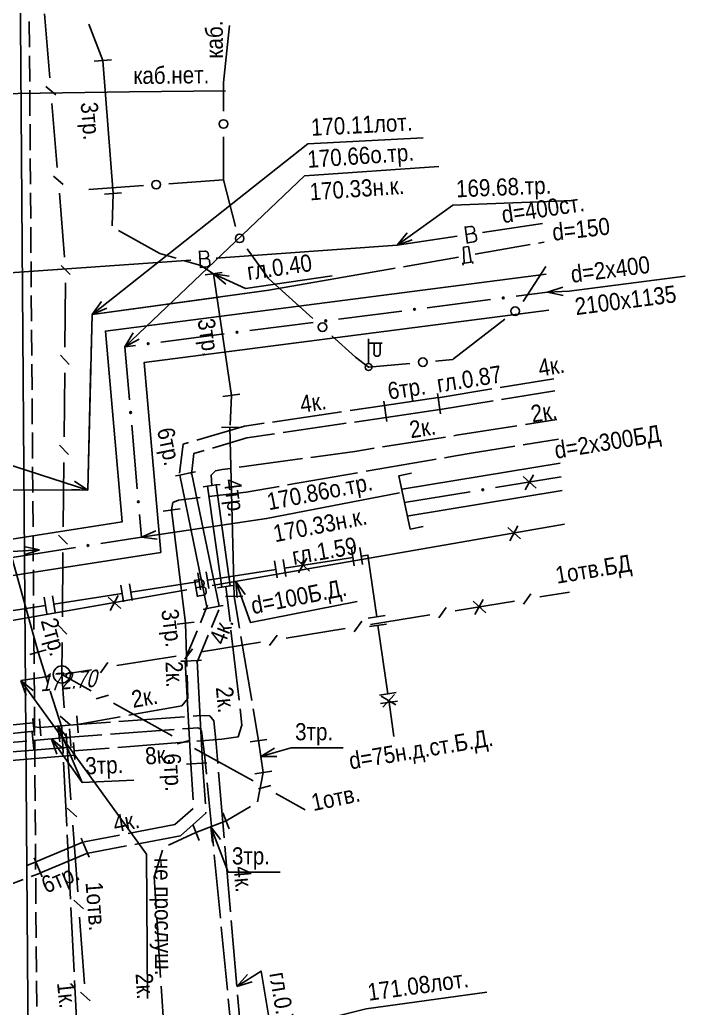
# Model space of a CAD drawing. Header units: metres. Extents: x -3947 to -3704, y 4976 to 6609.
# Drawn here: x -3867.3 to -3828.4, y 6164.3 to 6222 of the extents above; entities that cross this region are included whole.
import ezdxf
from ezdxf.enums import TextEntityAlignment as Align

# ---------------------------------------------------------------- set-up
doc = ezdxf.new("R2010")
doc.units = ezdxf.units.M
doc.header["$MEASUREMENT"] = 0
for name, color, linetype, lineweight in [('Водопровод', 7, 'Continuous', 25), ('Газопровод', 7, 'Continuous', 25), ('Дренаж', 7, 'Continuous', 25), ('Кабели', 7, 'Continuous', 25), ('Кабель связи', 7, 'Continuous', 25), ('Кабель электрический', 7, 'Continuous', 25), ('Канализация самотёчная', 7, 'Continuous', 25), ('Подземные коммуникации', 7, 'Continuous', 25), ('Теплосеть', 7, 'Continuous', 25)]:
    doc.layers.add(name, color=color, linetype=linetype, lineweight=lineweight)
doc.styles.add('Style-RUSSIAN_1251', font='RUSSIAN_1251.shx')
doc.styles.add('Style-RUSSIAN_1251 I 0.00000', font='RUSSIAN_1251.shx')
doc.styles.add('Style-RUSSIAN_1251 I 0.32289', font='RUSSIAN_1251.shx', dxfattribs={"oblique": 18.5})
doc.linetypes.add('DR', pattern='A,-11.75,[112,dgnlstyle-500_multi_und.shx,S=0.00823,R=0,X=0,Y=0],-12.25', length=24)

msp = doc.modelspace()

# ---------------------------------------------------------------- linework, layer by layer
at = {"layer": 'Водопровод', "linetype": 'Continuous'}
for p, q in [((-3840.269, 6209.565), (-3836.758, 6210.089)), ((-3845.263, 6208.82), (-3844.678, 6209.548)), ((-3841.29, 6209.916), (-3841.143, 6208.929)), ((-3841.222, 6209.457), (-3840.904, 6209.504)), ((-3845.263, 6208.82), (-3841.752, 6209.344)), ((-3845.263, 6208.82), (-3844.386, 6209.142)), ((-3841.148, 6208.961), (-3840.789, 6209.015)), ((-3856.817, 6208.494), (-3856.746, 6207.499)), ((-3855.826, 6208.066), (-3845.263, 6208.82)), ((-3867.884, 6207.205), (-3857.322, 6207.959)), ((-3856.784, 6208.031), (-3856.463, 6208.054)), ((-3856.748, 6207.531), (-3856.387, 6207.557)), ((-3856.072, 6188.958), (-3835.479, 6192.546)), ((-3838.795, 6192.348), (-3838.043, 6191.688)), ((-3838.204, 6192.453), (-3838.683, 6191.575)), ((-3857.101, 6189.284), (-3856.93, 6188.301)), ((-3878.143, 6185.113), (-3857.55, 6188.701)), ((-3857.022, 6188.827), (-3856.705, 6188.882)), ((-3854.681, 6189.201), (-3854.614, 6188.269)), ((-3854.681, 6189.201), (-3854.143, 6188.437)), ((-3862.148, 6188.279), (-3861.395, 6187.62)), ((-3861.557, 6188.384), (-3862.035, 6187.506)), ((-3856.936, 6188.333), (-3856.579, 6188.395))]:
    msp.add_line(p, q, dxfattribs=at)
at = {"layer": 'Водопровод', "linetype": 'Continuous', "flags": 128}
for points in [[(-3845.263, 6208.82), (-3842.007, 6211.158), (-3834.989, 6211.437)], [(-3841.285, 6209.879), (-3840.969, 6209.926), (-3840.939, 6209.925), (-3840.886, 6209.914), (-3840.836, 6209.893), (-3840.815, 6209.881), (-3840.796, 6209.865), (-3840.778, 6209.844), (-3840.76, 6209.816), (-3840.754, 6209.802), (-3840.737, 6209.687), (-3840.74, 6209.664), (-3840.748, 6209.633), (-3840.76, 6209.61), (-3840.773, 6209.588), (-3840.798, 6209.563), (-3840.83, 6209.539), (-3840.86, 6209.522), (-3840.904, 6209.504), (-3840.865, 6209.506), (-3840.831, 6209.507), (-3840.781, 6209.5), (-3840.749, 6209.487), (-3840.719, 6209.473), (-3840.684, 6209.446), (-3840.659, 6209.414), (-3840.645, 6209.384), (-3840.617, 6209.196), (-3840.618, 6209.177), (-3840.625, 6209.149), (-3840.641, 6209.116), (-3840.668, 6209.084), (-3840.693, 6209.062), (-3840.736, 6209.034), (-3840.762, 6209.021), (-3840.789, 6209.015)], [(-3856.814, 6208.457), (-3856.496, 6208.48), (-3856.466, 6208.476), (-3856.414, 6208.461), (-3856.366, 6208.437), (-3856.346, 6208.423), (-3856.328, 6208.406), (-3856.311, 6208.383), (-3856.296, 6208.354), (-3856.292, 6208.339), (-3856.283, 6208.224), (-3856.287, 6208.201), (-3856.298, 6208.17), (-3856.312, 6208.149), (-3856.327, 6208.127), (-3856.353, 6208.104), (-3856.387, 6208.083), (-3856.418, 6208.068), (-3856.463, 6208.054), (-3856.425, 6208.053), (-3856.391, 6208.051), (-3856.341, 6208.04), (-3856.31, 6208.025), (-3856.281, 6208.009), (-3856.249, 6207.979), (-3856.226, 6207.945), (-3856.214, 6207.914), (-3856.201, 6207.724), (-3856.203, 6207.705), (-3856.213, 6207.678), (-3856.231, 6207.647), (-3856.261, 6207.617), (-3856.287, 6207.596), (-3856.332, 6207.572), (-3856.359, 6207.561), (-3856.387, 6207.557)], [(-3857.095, 6189.248), (-3856.781, 6189.302), (-3856.751, 6189.302), (-3856.698, 6189.292), (-3856.647, 6189.273), (-3856.626, 6189.261), (-3856.606, 6189.246), (-3856.587, 6189.224), (-3856.569, 6189.197), (-3856.563, 6189.183), (-3856.543, 6189.069), (-3856.545, 6189.046), (-3856.553, 6189.014), (-3856.564, 6188.992), (-3856.577, 6188.968), (-3856.601, 6188.943), (-3856.633, 6188.919), (-3856.662, 6188.901), (-3856.705, 6188.882), (-3856.667, 6188.885), (-3856.633, 6188.887), (-3856.582, 6188.88), (-3856.55, 6188.869), (-3856.519, 6188.855), (-3856.484, 6188.829), (-3856.458, 6188.798), (-3856.443, 6188.768), (-3856.411, 6188.58), (-3856.411, 6188.561), (-3856.418, 6188.534), (-3856.433, 6188.501), (-3856.459, 6188.468), (-3856.484, 6188.444), (-3856.526, 6188.416), (-3856.552, 6188.402), (-3856.579, 6188.395)], [(-3854.681, 6189.201), (-3853.821, 6186.795), (-3847.59, 6188.031)]]:
    msp.add_lwpolyline(points, dxfattribs=at)
at = {"layer": 'Газопровод', "linetype": 'Continuous'}
for p, q in [((-3847.779, 6190.108), (-3847.934, 6191.096)), ((-3847.285, 6190.186), (-3847.44, 6191.174)), ((-3851.773, 6189.483), (-3851.927, 6190.471)), ((-3851.85, 6189.977), (-3847.856, 6190.602)), ((-3851.127, 6190.469), (-3850.386, 6189.796)), ((-3850.534, 6190.563), (-3851.028, 6189.694)), ((-3856.338, 6189.274), (-3852.344, 6189.9)), ((-3852.267, 6189.406), (-3852.421, 6190.394)), ((-3856.754, 6188.703), (-3856.909, 6189.691)), ((-3856.26, 6188.78), (-3856.415, 6189.768)), ((-3861.242, 6188), (-3861.397, 6188.988)), ((-3860.748, 6188.078), (-3860.903, 6189.066)), ((-3860.825, 6188.572), (-3856.832, 6189.197)), ((-3865.73, 6187.298), (-3865.884, 6188.286)), ((-3865.236, 6187.375), (-3865.39, 6188.363)), ((-3865.313, 6187.869), (-3861.319, 6188.494)), ((-3867.804, 6187.479), (-3865.807, 6187.792)), ((-3846.946, 6187.062), (-3845.956, 6187.204)), ((-3846.875, 6186.567), (-3845.885, 6186.709)), ((-3846.38, 6186.638), (-3845.804, 6182.637)), ((-3846.299, 6182.565), (-3845.309, 6182.708)), ((-3845.332, 6181.995), (-3846.196, 6182.499)), ((-3845.419, 6182.589), (-3846.101, 6181.856)), ((-3846.228, 6182.071), (-3845.238, 6182.213)), ((-3845.733, 6182.142), (-3845.445, 6180.141))]:
    msp.add_line(p, q, dxfattribs=at)
at = {"layer": 'Газопровод', "linetype": 'Continuous', "flags": 128}
msp.add_lwpolyline([(-3847.362, 6190.68), (-3846.97, 6190.741), (-3846.451, 6187.133)], dxfattribs=at)
at = {"layer": 'Дренаж', "linetype": 'Continuous'}
for p, q in [((-3837.003, 6208.947), (-3836.679, 6209.004)), ((-3841.385, 6208.706), (-3841.091, 6208.757)), ((-3841.385, 6208.706), (-3841.345, 6207.771)), ((-3841.091, 6208.757), (-3840.931, 6207.842)), ((-3840.697, 6208.302), (-3837.496, 6208.861)), ((-3844.884, 6207.572), (-3841.682, 6208.131)), ((-3841.47, 6207.749), (-3840.81, 6207.862)), ((-3841.41, 6207.651), (-3841.429, 6207.756)), ((-3840.833, 6207.75), (-3840.852, 6207.855)), ((-3852.765, 6206.197), (-3845.377, 6207.486)), ((-3855.154, 6205.869), (-3852.765, 6206.197)), ((-3863.08, 6204.78), (-3855.65, 6205.801)), ((-3863.08, 6204.78), (-3862.529, 6205.534)), ((-3863.08, 6204.78), (-3862.219, 6205.142)), ((-3863.135, 6202.528), (-3863.08, 6204.78)), ((-3863.33, 6194.53), (-3863.147, 6202.028)), ((-3863.33, 6194.53), (-3864.11, 6195.044)), ((-3871.137, 6194.547), (-3863.637, 6194.531)), ((-3863.33, 6194.53), (-3864.263, 6194.568))]:
    msp.add_line(p, q, dxfattribs=at)
at = {"layer": 'Дренаж', "linetype": 'Continuous', "flags": 128}
for points in [[(-3863.08, 6204.78), (-3850.472, 6214.746), (-3843.742, 6215.103)], [(-3863.33, 6194.53), (-3872.479, 6197.474), (-3879.942, 6197.177)]]:
    msp.add_lwpolyline(points, dxfattribs=at)
at = {"layer": 'Дренаж', "linetype": 'DR', "flags": 128}
for points in [[(-3863.08, 6204.78), (-3852.765, 6206.197)], [(-3863.33, 6194.53), (-3863.08, 6204.78)], [(-3871.137, 6194.547), (-3863.33, 6194.53)]]:
    msp.add_lwpolyline(points, dxfattribs=at)
at = {"layer": 'Кабели', "linetype": 'Continuous'}
for p, q in [((-3855.412, 6212.648), (-3855.405, 6215.153)), ((-3858.591, 6212.415), (-3855.412, 6212.648)), ((-3855.412, 6212.648), (-3854.708, 6209.923)), ((-3863.266, 6212.072), (-3860.087, 6212.305)), ((-3837.901, 6205.545), (-3836.576, 6207.584)), ((-3846.928, 6201.911), (-3846.928, 6203.352)), ((-3846.914, 6203.099), (-3846.126, 6203.099)), ((-3846.609, 6203.082), (-3846.609, 6202.527)), ((-3846.255, 6203.089), (-3846.255, 6202.534)), ((-3846.931, 6201.711), (-3844.509, 6201.928))]:
    msp.add_line(p, q, dxfattribs=at)
at = {"layer": 'Кабели', "linetype": 'Continuous', "flags": 128}
for points in [[(-3855.401, 6216.653), (-3855.397, 6218.321), (-3855.055, 6221.646)], [(-3854.023, 6208.617), (-3852.773, 6206.884), (-3850.181, 6204.545)], [(-3843.015, 6202.062), (-3842.014, 6202.152), (-3841.97, 6202.186), (-3838.963, 6204.513)], [(-3849.068, 6203.54), (-3847.685, 6202.292), (-3846.931, 6201.711)]]:
    msp.add_lwpolyline(points, dxfattribs=at)
at = {"layer": 'Кабели', "linetype": 'Continuous'}
for centre in [(-3855.403, 6215.903), (-3859.339, 6212.36), (-3854.462, 6209.225), (-3838.37, 6204.972), (-3849.624, 6204.042), (-3843.762, 6201.995)]:
    msp.add_circle(centre, 0.25, dxfattribs=at)
for centre, radius, start, end in [((-3846.435, 6202.52), 0.181, 180, 0), ((-3846.931, 6201.711), 0.2, 0, 359.99999), ((-3846.931, 6201.711), 0.02, 0, 359.99999)]:
    msp.add_arc(centre, radius, start, end, dxfattribs=at)
at = {"layer": 'Кабель связи', "linetype": 'Continuous'}
for p, q in [((-3865.554, 6218.588), (-3865.864, 6222.324)), ((-3865.206, 6217.599), (-3865.778, 6218.083)), ((-3865.12, 6213.358), (-3865.43, 6217.094)), ((-3864.772, 6212.368), (-3865.344, 6212.853)), ((-3864.686, 6208.127), (-3864.996, 6211.863)), ((-3864.363, 6207.112), (-3864.888, 6207.648)), ((-3864.669, 6202.882), (-3864.632, 6206.63)), ((-3864.414, 6201.864), (-3864.938, 6202.399)), ((-3864.72, 6197.634), (-3864.683, 6201.382)), ((-3864.464, 6196.616), (-3864.989, 6197.151)), ((-3864.77, 6192.385), (-3864.734, 6196.134)), ((-3864.515, 6191.368), (-3865.04, 6191.903)), ((-3864.821, 6187.137), (-3864.785, 6190.885)), ((-3840.227, 6188.135), (-3840.716, 6187.262)), ((-3837.88, 6187.866), (-3837.442, 6188.474)), ((-3836.921, 6188.29), (-3835.189, 6188.57)), ((-3842.824, 6187.064), (-3842.386, 6187.672)), ((-3841.865, 6187.488), (-3838.401, 6188.05)), ((-3840.819, 6188.037), (-3840.074, 6187.368)), ((-3846.809, 6186.687), (-3843.345, 6187.248)), ((-3864.566, 6186.12), (-3865.091, 6186.655)), ((-3851.753, 6185.886), (-3848.29, 6186.447)), ((-3847.768, 6186.263), (-3847.33, 6186.871)), ((-3852.713, 6185.462), (-3852.274, 6186.07)), ((-3864.854, 6183.763), (-3864.836, 6185.637)), ((-3857.657, 6184.661), (-3857.219, 6185.269)), ((-3856.697, 6185.085), (-3853.234, 6185.646)), ((-3861.642, 6184.284), (-3858.178, 6184.845)), ((-3862.601, 6183.86), (-3862.163, 6184.468)), ((-3867.253, 6183.413), (-3865.521, 6183.666)), ((-3864.854, 6183.763), (-3863.122, 6184.044)), ((-3864.712, 6181.826), (-3864.854, 6183.763)), ((-3864.854, 6183.763), (-3863.14, 6182.811)), ((-3867.253, 6183.413), (-3866.927, 6182.537)), ((-3867.253, 6183.413), (-3866.522, 6182.831)), ((-3862.845, 6182.344), (-3862.124, 6182.55)), ((-3861.829, 6182.083), (-3858.402, 6180.18)), ((-3864.373, 6180.833), (-3864.941, 6181.323)), ((-3864.318, 6176.456), (-3864.602, 6180.33)), ((-3858.107, 6179.713), (-3857.386, 6179.919)), ((-3857.091, 6179.451), (-3853.663, 6177.548)), ((-3853.368, 6177.081), (-3852.647, 6177.287)), ((-3852.352, 6176.82), (-3850.638, 6175.868)), ((-3863.98, 6175.463), (-3864.547, 6175.953)), ((-3863.925, 6171.086), (-3864.209, 6174.96)), ((-3863.586, 6170.093), (-3864.153, 6170.583)), ((-3863.531, 6165.716), (-3863.815, 6169.59)), ((-3863.192, 6164.723), (-3863.76, 6165.213))]:
    msp.add_line(p, q, dxfattribs=at)
at = {"layer": 'Кабель связи', "linetype": 'Continuous', "flags": 128}
msp.add_lwpolyline([(-3867.253, 6183.413), (-3859.906, 6173.284), (-3859.842, 6164.846)], dxfattribs=at)
at = {"layer": 'Кабель связи', "linetype": 'Continuous'}
msp.add_arc((-3864.854, 6183.763), 0.5, 0, 359.99999, dxfattribs=at)
at = {"layer": 'Кабель электрический', "linetype": 'Continuous'}
for p, q in [((-3863.275, 6221.726), (-3862.457, 6219.609)), ((-3862.956, 6219.57), (-3861.958, 6219.648)), ((-3862.354, 6211.805), (-3861.356, 6211.883)), ((-3861.855, 6211.844), (-3861.905, 6209.966)), ((-3856.482, 6207.09), (-3855.492, 6207.236)), ((-3855.987, 6207.163), (-3855.274, 6206.56)), ((-3855.987, 6207.163), (-3855.065, 6207.014)), ((-3839.235, 6200.517), (-3836.097, 6201.027)), ((-3842.866, 6199.925), (-3839.729, 6200.436)), ((-3839.153, 6199.821), (-3836.046, 6200.326)), ((-3855.438, 6199.988), (-3854.448, 6200.134)), ((-3854.943, 6200.061), (-3855.022, 6198.313)), ((-3846.001, 6199.466), (-3846.037, 6199.714)), ((-3842.861, 6199.926), (-3842.897, 6200.174)), ((-3842.759, 6199.234), (-3842.861, 6199.926)), ((-3842.754, 6199.235), (-3839.647, 6199.74)), ((-3852.536, 6198.505), (-3848.509, 6199.097)), ((-3848.014, 6199.17), (-3846.001, 6199.466)), ((-3845.899, 6198.774), (-3846.001, 6199.466)), ((-3842.723, 6198.986), (-3842.76, 6199.234)), ((-3847.744, 6198.502), (-3845.899, 6198.774)), ((-3845.863, 6198.526), (-3845.9, 6198.774)), ((-3835.924, 6198.652), (-3837.765, 6198.362)), ((-3855.527, 6198.181), (-3854.527, 6198.205)), ((-3851.927, 6197.887), (-3848.238, 6198.43)), ((-3842.435, 6197.626), (-3846.117, 6197.046)), ((-3835.84, 6197.503), (-3837.893, 6197.176)), ((-3850.796, 6196.369), (-3854.488, 6195.86)), ((-3842.98, 6196.337), (-3847.075, 6195.627)), ((-3857.032, 6195.601), (-3857.277, 6195.55)), ((-3857.963, 6195.409), (-3858.208, 6195.358)), ((-3857.277, 6195.551), (-3857.963, 6195.409)), ((-3847.567, 6195.541), (-3851.662, 6194.831)), ((-3856.339, 6194.762), (-3856.586, 6194.727)), ((-3855.843, 6194.832), (-3856.339, 6194.762)), ((-3855.596, 6194.866), (-3855.844, 6194.832)), ((-3857.946, 6193.433), (-3858.938, 6193.309)), ((-3855.51, 6188.863), (-3855.757, 6188.828)), ((-3855.014, 6188.933), (-3855.51, 6188.863)), ((-3855.025, 6186.852), (-3855.262, 6188.898)), ((-3854.767, 6188.967), (-3855.015, 6188.933)), ((-3855.284, 6188.314), (-3854.284, 6188.338)), ((-3854.784, 6188.326), (-3854.469, 6186.467)), ((-3856.758, 6186.783), (-3856.334, 6187.813)), ((-3856.353, 6187.609), (-3856.598, 6187.558)), ((-3855.667, 6187.751), (-3856.353, 6187.609)), ((-3856.111, 6186.516), (-3855.686, 6187.547)), ((-3855.422, 6187.801), (-3855.667, 6187.75)), ((-3857.125, 6186.825), (-3858.117, 6186.701)), ((-3857.621, 6186.763), (-3857.54, 6184.229)), ((-3857.617, 6184.703), (-3856.949, 6186.321)), ((-3856.969, 6184.437), (-3856.302, 6186.054)), ((-3854.495, 6182.262), (-3854.968, 6186.355)), ((-3854.386, 6185.974), (-3853.757, 6182.255)), ((-3865.76, 6185.202), (-3866.724, 6184.934)), ((-3865.677, 6183.278), (-3866.242, 6185.068)), ((-3857.643, 6184.551), (-3857.892, 6184.538)), ((-3856.943, 6184.589), (-3857.643, 6184.551)), ((-3856.694, 6184.602), (-3856.944, 6184.588)), ((-3853.674, 6181.762), (-3853.359, 6179.903)), ((-3866.517, 6180.95), (-3866.542, 6181.199)), ((-3866.087, 6180.182), (-3866.165, 6181.178)), ((-3863.893, 6180.354), (-3863.971, 6181.35)), ((-3861.436, 6181.299), (-3863.932, 6180.852)), ((-3861.514, 6181.025), (-3857.676, 6181.3)), ((-3866.467, 6180.452), (-3866.517, 6180.95)), ((-3866.126, 6180.68), (-3866.492, 6180.701)), ((-3865.085, 6180.762), (-3864.959, 6179.836)), ((-3865.085, 6180.762), (-3864.5, 6180.034)), ((-3864.318, 6179.601), (-3864.406, 6180.597)), ((-3863.932, 6180.852), (-3862.013, 6180.989)), ((-3866.491, 6179.407), (-3866.579, 6180.403)), ((-3866.443, 6180.204), (-3866.467, 6180.452)), ((-3864.362, 6180.099), (-3862.505, 6180.238)), ((-3862.007, 6180.276), (-3858.294, 6180.555)), ((-3868.642, 6179.733), (-3866.898, 6179.875)), ((-3865.448, 6180.002), (-3865.135, 6179.122)), ((-3865.448, 6180.002), (-3864.726, 6179.409)), ((-3864.151, 6179.551), (-3864.172, 6179.8)), ((-3864.109, 6179.053), (-3864.151, 6179.551)), ((-3864.13, 6179.302), (-3862.077, 6179.467)), ((-3861.578, 6179.507), (-3857.472, 6179.836)), ((-3853.853, 6179.828), (-3852.865, 6179.978)), ((-3853.218, 6178.971), (-3852.421, 6179.458)), ((-3864.089, 6178.804), (-3864.11, 6179.053)), ((-3853.218, 6178.971), (-3852.284, 6178.977)), ((-3864.565, 6174.903), (-3864.754, 6178.653)), ((-3857.323, 6178.551), (-3857.572, 6178.538)), ((-3856.623, 6178.589), (-3857.323, 6178.551)), ((-3857.182, 6176.442), (-3857.322, 6178.547)), ((-3856.374, 6178.602), (-3856.624, 6178.588)), ((-3856.466, 6176.22), (-3856.624, 6178.593)), ((-3855.693, 6178.07), (-3855.364, 6174.235)), ((-3853.572, 6177.964), (-3852.584, 6178.114)), ((-3853.078, 6178.039), (-3853.422, 6176.323)), ((-3856.356, 6177.449), (-3855.996, 6173.743)), ((-3853.823, 6176.051), (-3855.258, 6175.228)), ((-3855.442, 6175.693), (-3855.074, 6174.763)), ((-3857.199, 6174.999), (-3856.831, 6174.069)), ((-3856.137, 6174.881), (-3856.054, 6173.951)), ((-3856.137, 6174.881), (-3855.586, 6174.126)), ((-3864.351, 6170.654), (-3864.54, 6174.404)), ((-3863.548, 6174.004), (-3861.475, 6174.395)), ((-3857.015, 6174.534), (-3858.612, 6173.804)), ((-3863.619, 6173.982), (-3863.716, 6174.213)), ((-3863.347, 6173.338), (-3863.619, 6173.982)), ((-3863.418, 6173.316), (-3861.081, 6173.757)), ((-3855.322, 6173.737), (-3854.993, 6169.903)), ((-3863.25, 6173.107), (-3863.347, 6173.338)), ((-3855.947, 6173.245), (-3855.587, 6169.539)), ((-3866.899, 6172.623), (-3866.357, 6172.827)), ((-3866.369, 6172.822), (-3866.466, 6173.053)), ((-3866.097, 6172.178), (-3866.369, 6172.822)), ((-3866.652, 6171.968), (-3866.109, 6172.173)), ((-3866, 6171.947), (-3866.097, 6172.178)), ((-3868.756, 6171.173), (-3867.119, 6171.791)), ((-3864.136, 6166.406), (-3864.325, 6170.155)), ((-3859.307, 6169.578), (-3859.08, 6166.074)), ((-3854.95, 6169.405), (-3854.622, 6165.571)), ((-3855.539, 6169.042), (-3855.179, 6165.335)), ((-3854.621, 6165.556), (-3853.996, 6166.25)), ((-3863.922, 6162.157), (-3864.111, 6165.906)), ((-3854.621, 6165.556), (-3853.727, 6165.829)), ((-3859.047, 6165.575), (-3858.82, 6162.072)), ((-3854.579, 6165.072), (-3854.251, 6161.238)), ((-3855.13, 6164.838), (-3854.77, 6161.132))]:
    msp.add_line(p, q, dxfattribs=at)
at = {"layer": 'Кабель электрический', "linetype": 'Continuous', "flags": 128}
for points in [[(-3862.457, 6219.609), (-3861.855, 6211.844)], [(-3861.536, 6209.684), (-3859.12, 6208.345), (-3858.167, 6208.061)], [(-3857.687, 6207.919), (-3856.729, 6207.634), (-3855.987, 6207.163)], [(-3855.987, 6207.163), (-3854.943, 6200.061)], [(-3855.987, 6207.163), (-3854.115, 6206.302), (-3849.051, 6207.036)], [(-3846.001, 6199.466), (-3842.861, 6199.926)], [(-3845.899, 6198.774), (-3842.759, 6199.234)], [(-3856.971, 6197.445), (-3854.185, 6198.263), (-3853.031, 6198.432)], [(-3855.027, 6198.193), (-3854.784, 6188.326)], [(-3838.259, 6198.284), (-3841.785, 6197.729), (-3841.941, 6197.704)], [(-3856.049, 6196.986), (-3854.035, 6197.577), (-3852.422, 6197.814)], [(-3857.968, 6195.52), (-3857.771, 6197.211), (-3857.451, 6197.305)], [(-3857.272, 6195.44), (-3857.129, 6196.669), (-3856.528, 6196.846)], [(-3846.611, 6196.968), (-3847.731, 6196.792), (-3850.3, 6196.438)], [(-3838.386, 6197.097), (-3840.93, 6196.692), (-3841.736, 6196.552), (-3842.487, 6196.422)], [(-3854.984, 6195.792), (-3855.485, 6195.723), (-3855.877, 6195.652), (-3856.126, 6195.403), (-3856.091, 6194.797)], [(-3856.353, 6187.609), (-3857.963, 6195.409)], [(-3855.667, 6187.751), (-3857.277, 6195.551)], [(-3855.51, 6188.863), (-3856.339, 6194.762)], [(-3852.155, 6194.746), (-3854.086, 6194.411), (-3856.267, 6194.155)], [(-3855.014, 6188.933), (-3855.843, 6194.832)], [(-3856.764, 6194.097), (-3858.041, 6193.947), (-3858.362, 6193.805), (-3858.442, 6193.371)], [(-3866.242, 6185.068), (-3868.57, 6193.425)], [(-3857.621, 6186.763), (-3858.442, 6193.371)], [(-3857.323, 6178.551), (-3857.643, 6184.551)], [(-3856.623, 6178.589), (-3856.943, 6184.589)], [(-3857.524, 6183.729), (-3857.481, 6182.371), (-3857.843, 6181.942), (-3860.944, 6181.387)], [(-3864.779, 6179.152), (-3864.856, 6180.678), (-3865.526, 6182.801)], [(-3856.973, 6179.876), (-3855.512, 6179.993), (-3854.539, 6180.135), (-3854.326, 6180.8), (-3854.438, 6181.766)], [(-3857.177, 6181.335), (-3856.749, 6181.366), (-3856.204, 6181.349), (-3855.975, 6181.067), (-3855.835, 6179.732), (-3855.735, 6178.568)], [(-3880.594, 6179.544), (-3870.677, 6180.534), (-3866.517, 6180.95)], [(-3866.126, 6180.68), (-3863.932, 6180.852)], [(-3865.085, 6180.762), (-3863.669, 6177.47), (-3860.638, 6177.591)], [(-3857.795, 6180.592), (-3857.186, 6180.638), (-3856.922, 6180.656), (-3856.782, 6180.603), (-3856.694, 6180.462), (-3856.5, 6178.933), (-3856.404, 6177.947)], [(-3880.572, 6179.044), (-3870.628, 6180.037), (-3866.467, 6180.452)], [(-3866.535, 6179.905), (-3864.362, 6180.099)], [(-3880.924, 6178.158), (-3870.607, 6179.015), (-3864.151, 6179.551)], [(-3865.448, 6180.002), (-3863.669, 6177.47), (-3860.638, 6177.591)], [(-3853.359, 6179.903), (-3853.078, 6178.039)], [(-3853.218, 6178.971), (-3851.448, 6179.475), (-3848.414, 6179.475)], [(-3880.902, 6177.658), (-3870.566, 6178.517), (-3864.109, 6179.053)], [(-3860.983, 6174.488), (-3858.24, 6175.006), (-3857.17, 6175.951)], [(-3860.59, 6173.85), (-3857.92, 6174.354), (-3856.429, 6175.672), (-3856.433, 6175.721)], [(-3855.258, 6175.228), (-3857.015, 6174.534)], [(-3856.137, 6174.881), (-3855.138, 6172.225), (-3852.104, 6172.225)], [(-3866.369, 6172.822), (-3863.619, 6173.982)], [(-3866.097, 6172.178), (-3863.347, 6173.338)], [(-3858.963, 6173.504), (-3859.462, 6171.96), (-3859.34, 6170.076)], [(-3854.621, 6165.556), (-3853.212, 6166.455), (-3852.375, 6161.435)]]:
    msp.add_lwpolyline(points, dxfattribs=at)
at = {"layer": 'Канализация самотёчная', "linetype": 'Continuous'}
for p, q in [((-3866.743, 6220.383), (-3866.754, 6221.883)), ((-3866.728, 6218.383), (-3866.739, 6219.883)), ((-3866.713, 6216.383), (-3866.724, 6217.883)), ((-3866.698, 6214.383), (-3866.709, 6215.883)), ((-3866.683, 6212.383), (-3866.694, 6213.883)), ((-3866.668, 6210.383), (-3866.679, 6211.883)), ((-3866.653, 6208.383), (-3866.664, 6209.883)), ((-3866.638, 6206.383), (-3866.649, 6207.883)), ((-3866.623, 6204.383), (-3866.634, 6205.883)), ((-3866.607, 6202.383), (-3866.619, 6203.883)), ((-3866.592, 6200.384), (-3866.604, 6201.884)), ((-3866.577, 6198.384), (-3866.589, 6199.884)), ((-3866.562, 6196.384), (-3866.573, 6197.884)), ((-3866.547, 6194.384), (-3866.558, 6195.884)), ((-3866.532, 6192.384), (-3866.543, 6193.884)), ((-3866.517, 6190.384), (-3866.528, 6191.884)), ((-3866.502, 6188.384), (-3866.513, 6189.884)), ((-3866.487, 6186.384), (-3866.498, 6187.884)), ((-3866.472, 6184.384), (-3866.483, 6185.884)), ((-3866.457, 6182.384), (-3866.468, 6183.884)), ((-3866.442, 6180.384), (-3866.453, 6181.884)), ((-3866.426, 6178.384), (-3866.438, 6179.884)), ((-3866.411, 6176.384), (-3866.423, 6177.884)), ((-3866.396, 6174.384), (-3866.408, 6175.884)), ((-3866.381, 6172.384), (-3866.393, 6173.884)), ((-3866.366, 6170.384), (-3866.377, 6171.884)), ((-3866.351, 6168.384), (-3866.362, 6169.884)), ((-3866.336, 6166.385), (-3866.347, 6167.884)), ((-3866.321, 6164.385), (-3866.332, 6165.885))]:
    msp.add_line(p, q, dxfattribs=at)
at = {"layer": 'Канализация самотёчная', "linetype": 'Continuous', "flags": 128}
for points in [[(-3866.432, 6110.13), (-3868.968, 6445.126)], [(-3857.24, 6161.709), (-3847.075, 6164.239), (-3840.013, 6165.212)]]:
    msp.add_lwpolyline(points, dxfattribs=at)
at = {"layer": 'Подземные коммуникации', "linetype": 'Continuous', "flags": 128}
msp.add_lwpolyline([(-3868.739, 6217.67), (-3860.889, 6217.782), (-3855.282, 6217.843)], dxfattribs=at)
at = {"layer": 'Теплосеть', "linetype": 'Continuous'}
for p, q in [((-3838.315, 6205.844), (-3836.466, 6206.083)), ((-3836.466, 6206.083), (-3835.581, 6206.382)), ((-3836.466, 6206.083), (-3835.554, 6205.883)), ((-3843.502, 6205.176), (-3839.803, 6205.653)), ((-3848.688, 6204.508), (-3844.989, 6204.984)), ((-3853.874, 6203.84), (-3850.175, 6204.316)), ((-3861.167, 6202.9), (-3860.687, 6203.701)), ((-3861.167, 6202.9), (-3860.342, 6203.339)), ((-3859.06, 6203.171), (-3855.362, 6203.648)), ((-3860.448, 6194.597), (-3860.77, 6198.313)), ((-3839.516, 6194.673), (-3835.68, 6195.3)), ((-3837.891, 6195.317), (-3837.146, 6194.65)), ((-3837.3, 6195.416), (-3837.787, 6194.543)), ((-3844.832, 6193.803), (-3840.996, 6194.43)), ((-3860.204, 6191.782), (-3859.35, 6192.161)), ((-3860.204, 6191.782), (-3859.277, 6191.666)), ((-3866.161, 6191.052), (-3867.075, 6191.244)), ((-3866.161, 6191.052), (-3867.043, 6190.745))]:
    msp.add_line(p, q, dxfattribs=at)
at = {"layer": 'Теплосеть', "linetype": 'Continuous', "flags": 128}
for points in [[(-3861.167, 6202.9), (-3850.665, 6212.874), (-3842.82, 6213.419)], [(-3876.281, 6190.332), (-3866.292, 6191.893), (-3861.335, 6192.668), (-3862.3, 6203.813), (-3836.543, 6207.131)], [(-3836.466, 6206.083), (-3835.214, 6206.152), (-3828.426, 6207.026)], [(-3876.189, 6188.22), (-3865.968, 6189.818), (-3859.073, 6190.896), (-3860.034, 6201.987), (-3836.39, 6205.034)], [(-3860.899, 6199.807), (-3861.167, 6202.9), (-3860.548, 6202.98)], [(-3844.961, 6194.593), (-3835.738, 6196.101)], [(-3844.414, 6195.518), (-3845.166, 6195.355), (-3844.498, 6192.251), (-3843.745, 6192.413)], [(-3844.703, 6193.013), (-3835.621, 6194.499)], [(-3860.204, 6191.782), (-3852.887, 6192.863), (-3845.126, 6194.378)], [(-3862.578, 6191.411), (-3860.204, 6191.782), (-3860.318, 6193.103)], [(-3866.161, 6191.052), (-3873.461, 6190.588), (-3881.362, 6190.274)], [(-3867.745, 6190.603), (-3866.13, 6190.856), (-3864.06, 6191.179)]]:
    msp.add_lwpolyline(points, dxfattribs=at)
at = {"layer": 'Теплосеть', "linetype": 'Continuous'}
for centre in [(-3839.059, 6205.748), (-3844.245, 6205.08), (-3849.432, 6204.412), (-3854.618, 6203.744), (-3859.804, 6203.076), (-3860.834, 6199.06), (-3840.256, 6194.551), (-3860.383, 6193.85), (-3863.319, 6191.295)]:
    msp.add_circle(centre, 0.05, dxfattribs=at)

# ---------------------------------------------------------------- texts
at = {"layer": 'Водопровод', "linetype": 'Continuous', "style": 'Style-RUSSIAN_1251', "width": 0.899998}
for s, rotation, p in [('169.68.тр.', 2.27689, (-3841.84, 6212.616)), ('d=100Б.Д.', 11.22117, (-3853.882, 6188.261))]:
    msp.add_text(s, height=1, rotation=rotation, dxfattribs=at).set_placement(p, align=Align.TOP_LEFT)
msp.add_text('d=400ст.', height=1, rotation=8.48475, dxfattribs=at).set_placement((-3839.074, 6210.107))
at = {"layer": 'Газопровод', "linetype": 'Continuous', "style": 'Style-RUSSIAN_1251', "width": 0.899998}
for s, rotation, p in [('гл.1.59', 9.88508, (-3851.305, 6190.163)), ('d=75н.д.ст.Б.Д.', 9.44412, (-3847.982, 6178.218))]:
    msp.add_text(s, height=1, rotation=rotation, dxfattribs=at).set_placement(p)
at = {"layer": 'Дренаж', "linetype": 'Continuous', "style": 'Style-RUSSIAN_1251', "width": 0.899998}
msp.add_text('170.11лот.', height=1, rotation=3.041, dxfattribs=at).set_placement((-3850.324, 6216.206), align=Align.TOP_LEFT)
msp.add_text('d=150', height=1, rotation=6.37158, dxfattribs=at).set_placement((-3836.141, 6209.082))
at = {"layer": 'Кабели', "linetype": 'Continuous', "style": 'Style-RUSSIAN_1251', "width": 0.899998}
msp.add_text('каб.', height=1, rotation=90.30803, dxfattribs=at).set_placement((-3855.437, 6219.722))
at = {"layer": 'Кабель связи', "linetype": 'Continuous', "style": 'Style-RUSSIAN_1251', "width": 0.899998}
for s, rotation, p in [('1отв.БД', 9.49317, (-3835.919, 6189.06)), ('1отв.', 11.78958, (-3850.156, 6175.788)), ('1отв.', 274.31544, (-3863.466, 6171.619))]:
    msp.add_text(s, height=1, rotation=rotation, dxfattribs=at).set_placement(p)
at = {"layer": 'Кабель связи', "linetype": 'Continuous', "style": 'Style-RUSSIAN_1251 I 0.32289', "oblique": 18.5, "width": 0.799996}
msp.add_text('172.70', height=1, rotation=4.75301, dxfattribs=at).set_placement((-3866.093, 6182.777))
at = {"layer": 'Кабель связи', "linetype": 'Continuous', "style": 'Style-RUSSIAN_1251', "width": 0.9}
msp.add_text('не прослуш.', height=1, rotation=270.43209, dxfattribs=at).set_placement((-3858.454, 6173.07), align=Align.TOP_LEFT)
at = {"layer": 'Кабель электрический', "linetype": 'Continuous'}
for s, rotation, style, width, p in [('3тр.', 274.43312, 'Style-RUSSIAN_1251 I 0.00000', 0.9, (-3863.755, 6217.144)), ('3тр.', 278.36263, 'Style-RUSSIAN_1251 I 0.00000', 0.9, (-3856.924, 6204.468)), ('4к.', 9.24611, 'Style-RUSSIAN_1251', 0.899998, (-3836.925, 6201.155)), ('гл.0.87', 9.24611, 'Style-RUSSIAN_1251 I 0.00000', 0.9, (-3842.852, 6200.221)), ('6тр.', 8.33436, 'Style-RUSSIAN_1251 I 0.00000', 0.9, (-3845.732, 6199.81)), ('4к.', 8.36589, 'Style-RUSSIAN_1251', 0.899998, (-3850.853, 6199.04)), ('2к.', 8.95109, 'Style-RUSSIAN_1251', 0.899998, (-3837.36, 6198.472)), ('2к.', 8.95109, 'Style-RUSSIAN_1251', 0.899998, (-3844.456, 6197.552)), ('6тр.', 281.66265, 'Style-RUSSIAN_1251', 0.899998, (-3859.296, 6198.062)), ('4тр.', 277.08233, 'Style-RUSSIAN_1251', 0.899998, (-3855.389, 6195.128)), ('3тр.', 277.08233, 'Style-RUSSIAN_1251', 0.899998, (-3859.045, 6187.523)), ('2тр.', 285.18056, 'Style-RUSSIAN_1251', 0.899998, (-3866.096, 6186.902)), ('4к.', 68.42128, 'Style-RUSSIAN_1251', 0.899998, (-3855.346, 6185.432)), ('2к.', 272.49049, 'Style-RUSSIAN_1251', 0.899998, (-3858.798, 6184.519)), ('2к.', 275.1438, 'Style-RUSSIAN_1251', 0.899998, (-3855.853, 6183.007)), ('2к.', 9.71844, 'Style-RUSSIAN_1251', 0.899998, (-3860.69, 6181.814)), ('8к.', 4.66981, 'Style-RUSSIAN_1251', 0.899998, (-3859.943, 6178.501)), ('6тр.', 273.05288, 'Style-RUSSIAN_1251', 0.899998, (-3858.91, 6179.131)), ('4к.', 10.79414, 'Style-RUSSIAN_1251', 0.899998, (-3861.745, 6174.542)), ('4к.', 274.88002, 'Style-RUSSIAN_1251', 0.899998, (-3854.816, 6172.534)), ('6тр.', 22.8709, 'Style-RUSSIAN_1251', 0.899998, (-3865.77, 6170.963)), ('2к.', 273.71752, 'Style-RUSSIAN_1251', 0.899998, (-3860.543, 6166.303)), ('1к.', 276.15146, 'Style-RUSSIAN_1251', 0.899998, (-3865.137, 6165.758))]:
    msp.add_text(s, height=1, rotation=rotation, dxfattribs=dict(at, style=style, width=width)).set_placement(p)
at = {"layer": 'Кабель электрический', "linetype": 'Continuous', "style": 'Style-RUSSIAN_1251'}
for s, rotation, width, p in [('гл.0.40', 8.246, 0.9, (-3854.1, 6207.77)), ('3тр.', 2.27689, 0.899998, (-3863.502, 6178.928)), ('3тр.', 2.27689, 0.899998, (-3863.502, 6178.928)), ('гл.0.72', 279.4579, 0.9, (-3851.744, 6166.471))]:
    msp.add_text(s, height=1, rotation=rotation, dxfattribs=dict(at, width=width)).set_placement(p, align=Align.TOP_LEFT)
at = {"layer": 'Кабель электрический', "linetype": 'Continuous', "style": 'Style-RUSSIAN_1251', "width": 0.9}
for p in [(-3851.223, 6180.925), (-3854.913, 6173.675)]:
    msp.add_text('3тр.', height=1, dxfattribs=at).set_placement(p, align=Align.TOP_LEFT)
at = {"layer": 'Канализация самотёчная', "linetype": 'Continuous', "style": 'Style-RUSSIAN_1251', "width": 0.899998}
msp.add_text('171.08лот.', height=1, rotation=7.8453, dxfattribs=at).set_placement((-3847.05, 6165.706), align=Align.TOP_LEFT)
at = {"layer": 'Подземные коммуникации', "linetype": 'Continuous', "style": 'Style-RUSSIAN_1251', "width": 0.9}
msp.add_text('каб.нет.', height=1, rotation=0.6305, dxfattribs=at).set_placement((-3860.68, 6219.234), align=Align.TOP_LEFT)
at = {"layer": 'Теплосеть', "linetype": 'Continuous', "style": 'Style-RUSSIAN_1251', "width": 0.899998}
for s, rotation, p in [('170.66о.тр.', 3.9745, (-3850.541, 6214.336)), ('170.33н.к.', 3.9745, (-3850.41, 6212.44)), ('d=2х400', 7.3419, (-3835.176, 6207.619)), ('2100х1135', 7.3419, (-3834.933, 6205.734)), ('170.86о.тр.', 11.0465, (-3852.944, 6194.329)), ('170.33н.к.', 11.0465, (-3852.58, 6192.464))]:
    msp.add_text(s, height=1, rotation=rotation, dxfattribs=at).set_placement(p, align=Align.TOP_LEFT)
msp.add_text('d=2х300БД', height=1, rotation=9.28867, dxfattribs=at).set_placement((-3835.98, 6196.355))

doc.saveas('drawing.dxf')
